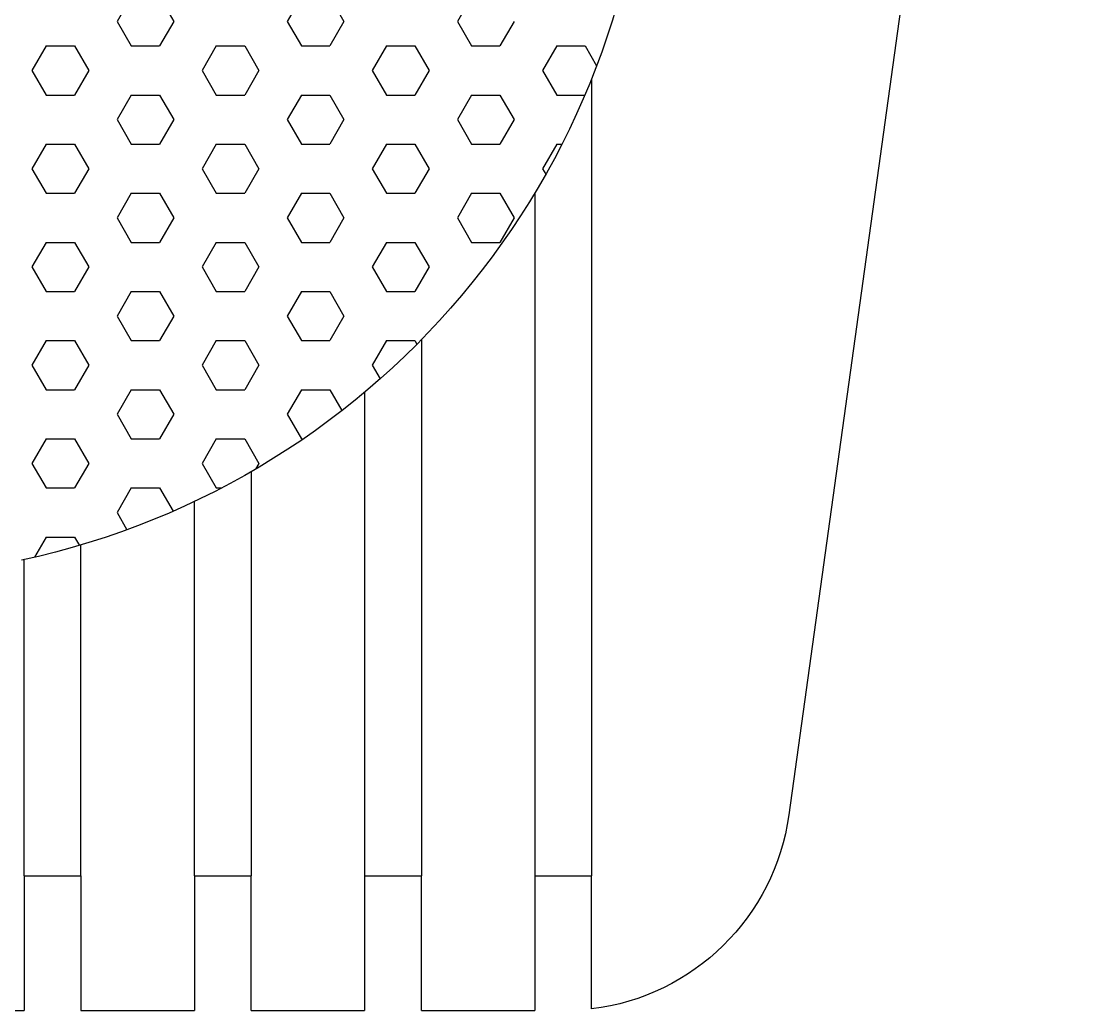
# Model space of a CAD drawing. Header units: millimetres. Extents: x 154.1 to 235.2, y 94.9 to 137.4.
# Drawn here: x 159.4288 to 159.5231, y 99.3253 to 99.4125 of the extents above; entities that cross this region are included whole.
import ezdxf

# ---------------------------------------------------------------- set-up
doc = ezdxf.new("R2010")
doc.units = ezdxf.units.MM
doc.header["$LTSCALE"] = 0.05
doc.layers.add('ACES', color=7, linetype='Continuous')
doc.layers.add('ACES-I', color=251, linetype='Continuous')

# ---------------------------------------------------------------- blocks, each defined once
blk = doc.blocks.new('*X8')
at = {"color": 0}
for p, q in [((6.165000001443048, 2.710659514678432), (6.163969656325373, 2.712444124771576)), ((6.16750000085874, 2.710659513349492), (6.167926645234826, 2.711398483085637)), ((6.165000000000002, 2.71065951452), (6.167500000000002, 2.71065951452)), ((6.171250000859673, 2.708494449839493), (6.172125499961882, 2.710010858766501)), ((6.172500001443982, 2.70632938766005), (6.171250001443982, 2.708494451169511)), ((6.175000000860607, 2.706329386329492), (6.176184097987639, 2.708380302714609)), ((6.16375000085874, 2.704164322821109), (6.16500000085874, 2.70632938633057)), ((6.165000000000002, 2.7063293875), (6.167500000000002, 2.7063293875)), ((6.168750001443049, 2.704164324150049), (6.167500001443049, 2.70632938765951)), ((6.172500000000002, 2.7063293875), (6.175000000000002, 2.7063293875)), ((6.17875000086154, 2.704164322819492), (6.18000000086154, 2.706329386328953)), ((6.180000000000002, 2.7063293875), (6.18046089086475, 2.7063293875)), ((6.18375000144585, 2.704164324151668), (6.183457582194871, 2.704670809151474)), ((6.165000001442115, 2.701999260640049), (6.163750001442115, 2.70416432414951)), ((6.167500000859673, 2.70199925931111), (6.168750000859673, 2.704164322820571)), ((6.180000001444917, 2.701999260641668), (6.178750001444917, 2.704164324151129)), ((6.182500000862473, 2.701999259309491), (6.183750000862473, 2.704164322818952)), ((6.165000000000002, 2.70199926048), (6.167500000000002, 2.70199926048)), ((6.171250000860606, 2.699834195801109), (6.172500000860606, 2.70199925931057)), ((6.172500000000002, 2.70199926048), (6.175000000000002, 2.70199926048)), ((6.176250001443982, 2.699834197131668), (6.175000001443983, 2.701999260641128)), ((6.180000000000002, 2.70199926048), (6.182500000000003, 2.70199926048)), ((6.186250000863406, 2.699834195799492), (6.187500000863406, 2.701999259308953)), ((6.187500000000003, 2.70199926048), (6.1876663487928, 2.70199926048)), ((6.172500001443049, 2.697669133621666), (6.171250001443049, 2.699834197131127)), ((6.17500000086154, 2.697669132291109), (6.17625000086154, 2.69983419580057)), ((6.18750000144585, 2.697669133623285), (6.18625000144585, 2.699834197132746)), ((6.19000000086434, 2.697669132289493), (6.191065332890886, 2.699514341486399)), ((6.163750000859673, 2.695504068782727), (6.165000000859672, 2.697669132292188)), ((6.165000000000003, 2.69766913346), (6.167500000000003, 2.69766913346)), ((6.168750001442115, 2.695504070111666), (6.167500001442115, 2.697669133621127)), ((6.172500000000003, 2.69766913346), (6.175000000000003, 2.69766913346)), ((6.178750000862473, 2.695504068781108), (6.180000000862472, 2.697669132290569)), ((6.180000000000003, 2.69766913346), (6.182500000000004, 2.69766913346)), ((6.183750001444917, 2.695504070113285), (6.182500001444917, 2.697669133622746)), ((6.187500000000004, 2.69766913346), (6.190000000000004, 2.69766913346)), ((6.193750000865274, 2.695504068779492), (6.194445595283779, 2.696708873653804)), ((6.165000001441182, 2.693339006601667), (6.163750001441183, 2.695504070111128)), ((6.167500000860606, 2.693339005272726), (6.168750000860606, 2.695504068782187)), ((6.180000001443982, 2.693339006603285), (6.178750001443983, 2.695504070112746)), ((6.182500000863406, 2.693339005271109), (6.183750000863406, 2.69550406878057)), ((6.195000001446783, 2.693339006604902), (6.193750001446784, 2.695504070114363)), ((6.165000000000003, 2.69333900644), (6.167500000000003, 2.69333900644)), ((6.17125000086154, 2.691173941762726), (6.17250000086154, 2.693339005272187)), ((6.172500000000003, 2.69333900644), (6.175000000000003, 2.69333900644)), ((6.176250001443049, 2.691173943093284), (6.175000001443049, 2.693339006602745)), ((6.180000000000003, 2.69333900644), (6.182500000000004, 2.69333900644)), ((6.18625000086434, 2.69117394176111), (6.18750000086434, 2.693339005270571)), ((6.187500000000004, 2.69333900644), (6.190000000000004, 2.69333900644)), ((6.19125000144585, 2.691173943094902), (6.19000000144585, 2.693339006604363)), ((6.195000000000004, 2.69333900644), (6.197500000000004, 2.69333900644)), ((6.197500000866207, 2.693339005269491), (6.197683372900308, 2.693656614949241)), ((6.172500001442115, 2.689008879583283), (6.171250001442115, 2.691173943092744)), ((6.175000000862473, 2.689008878252725), (6.176250000862472, 2.691173941762186)), ((6.187500001444917, 2.689008879584902), (6.186250001444917, 2.691173943094363)), ((6.190000000865274, 2.689008878251109), (6.191250000865273, 2.69117394176057)), ((6.163750000860606, 2.686843814744343), (6.165000000860606, 2.689008878253804)), ((6.165000000000003, 2.68900887942), (6.167500000000003, 2.68900887942)), ((6.168750001441182, 2.686843816073284), (6.167500001441183, 2.689008879582745)), ((6.172500000000003, 2.68900887942), (6.175000000000003, 2.68900887942)), ((6.178750000863406, 2.686843814742726), (6.180000000863406, 2.689008878252187)), ((6.180000000000003, 2.68900887942), (6.182500000000004, 2.68900887942)), ((6.183750001443983, 2.686843816074902), (6.182500001443983, 2.689008879584363)), ((6.187500000000004, 2.68900887942), (6.190000000000004, 2.68900887942)), ((6.193750000866207, 2.686843814741108), (6.195000000866207, 2.689008878250569)), ((6.195000000000004, 2.68900887942), (6.197500000000004, 2.68900887942)), ((6.198750001446784, 2.686843816076519), (6.197500001446784, 2.68900887958598)), ((6.165000001440249, 2.684678752563283), (6.163750001440249, 2.686843816072744)), ((6.16750000086154, 2.684678751234343), (6.168750000861539, 2.686843814743804)), ((6.180000001443049, 2.684678752564901), (6.178750001443049, 2.686843816074362)), ((6.18250000086434, 2.684678751232727), (6.18375000086434, 2.686843814742188)), ((6.19500000144585, 2.684678752566519), (6.19375000144585, 2.68684381607598)), ((6.19750000086714, 2.684678751231109), (6.19875000086714, 2.68684381474057)), ((6.165000000000003, 2.6846787524), (6.167500000000003, 2.6846787524)), ((6.171250000862472, 2.682513687724343), (6.172500000862472, 2.684678751233804)), ((6.172500000000003, 2.6846787524), (6.175000000000003, 2.6846787524)), ((6.176250001442115, 2.6825136890549), (6.175000001442116, 2.684678752564361)), ((6.180000000000003, 2.6846787524), (6.182500000000004, 2.6846787524)), ((6.186250000865273, 2.682513687722726), (6.187500000865273, 2.684678751232187)), ((6.187500000000004, 2.6846787524), (6.190000000000004, 2.6846787524)), ((6.191250001444917, 2.682513689056519), (6.190000001444917, 2.68467875256598)), ((6.195000000000004, 2.6846787524), (6.197500000000004, 2.6846787524)), ((6.201250000868074, 2.682513687721109), (6.202500000868073, 2.68467875123057)), ((6.202500000000004, 2.6846787524), (6.205000000000005, 2.6846787524)), ((6.206250001447717, 2.682513689058137), (6.205000001447718, 2.684678752567598)), ((6.172500001441183, 2.680348625544901), (6.171250001441183, 2.682513689054362)), ((6.175000000863406, 2.680348624214343), (6.176250000863406, 2.682513687723804)), ((6.187500001443983, 2.680348625546519), (6.186250001443983, 2.68251368905598)), ((6.190000000866207, 2.680348624212725), (6.191250000866207, 2.682513687722186)), ((6.202500001446784, 2.680348625548136), (6.201250001446784, 2.682513689057597)), ((6.205000000869007, 2.680348624211109), (6.206250000869007, 2.68251368772057)), ((6.16375000086154, 2.67818356070596), (6.165000000861539, 2.680348624215421)), ((6.165000000000003, 2.68034862538), (6.167500000000003, 2.68034862538)), ((6.168750001440249, 2.6781835620349), (6.167500001440249, 2.680348625544361)), ((6.172500000000003, 2.68034862538), (6.175000000000003, 2.68034862538)), ((6.17875000086434, 2.678183560704344), (6.180000000864339, 2.680348624213805)), ((6.180000000000003, 2.68034862538), (6.182500000000004, 2.68034862538)), ((6.183750001443049, 2.678183562036518), (6.182500001443049, 2.680348625545979)), ((6.187500000000004, 2.68034862538), (6.190000000000004, 2.68034862538)), ((6.19375000086714, 2.678183560702726), (6.19500000086714, 2.680348624212187)), ((6.195000000000004, 2.68034862538), (6.197500000000004, 2.68034862538)), ((6.19875000144585, 2.678183562038136), (6.19750000144585, 2.680348625547597)), ((6.202500000000004, 2.68034862538), (6.205000000000005, 2.68034862538)), ((6.165000001439315, 2.676018498524899), (6.163750001439316, 2.67818356203436)), ((6.167500000862472, 2.67601849719596), (6.168750000862472, 2.678183560705421)), ((6.180000001442115, 2.676018498526517), (6.178750001442116, 2.678183562035978)), ((6.182500000865273, 2.676018497194343), (6.183750000865273, 2.678183560703804)), ((6.195000001444917, 2.676018498528136), (6.193750001444918, 2.678183562037597)), ((6.197500000868073, 2.676018497192726), (6.198750000868073, 2.678183560702187)), ((6.208750000869941, 2.678183560701108), (6.20903452918788, 2.678676378203971)), ((6.210000001447717, 2.676018498529754), (6.208750001447718, 2.678183562039215)), ((6.165000000000003, 2.67601849836), (6.167500000000003, 2.67601849836)), ((6.171250000863406, 2.67385343368596), (6.172500000863406, 2.676018497195421)), ((6.172500000000003, 2.67601849836), (6.175000000000003, 2.67601849836)), ((6.176250001441183, 2.673853435016518), (6.175000001441183, 2.676018498525979)), ((6.180000000000003, 2.67601849836), (6.182500000000004, 2.67601849836)), ((6.186250000866207, 2.673853433684342), (6.187500000866207, 2.676018497193803)), ((6.187500000000004, 2.67601849836), (6.190000000000004, 2.67601849836)), ((6.191250001443983, 2.673853435018136), (6.190000001443983, 2.676018498527597)), ((6.195000000000004, 2.67601849836), (6.197500000000004, 2.67601849836)), ((6.201250000869007, 2.673853433682726), (6.202500000869007, 2.676018497192187)), ((6.202500000000004, 2.67601849836), (6.205000000000005, 2.67601849836)), ((6.206250001446784, 2.673853435019753), (6.205000001446784, 2.676018498529214)), ((6.210000000000004, 2.67601849836), (6.210459854501987, 2.67601849836)), ((6.172500001440249, 2.671688371506517), (6.171250001440249, 2.673853435015978)), ((6.17500000086434, 2.671688370175961), (6.176250000864339, 2.673853433685422)), ((6.187500001443049, 2.671688371508135), (6.186250001443049, 2.673853435017596)), ((6.19000000086714, 2.671688370174343), (6.191250000867139, 2.673853433683804)), ((6.20250000144585, 2.671688371509753), (6.20125000144585, 2.673853435019214)), ((6.205000000869941, 2.671688370172725), (6.20625000086994, 2.673853433682186)), ((6.163750000862472, 2.669523306667577), (6.165000000862472, 2.671688370177038)), ((6.165000000000004, 2.67168837134), (6.167500000000004, 2.67168837134)), ((6.168750001439316, 2.669523307996516), (6.167500001439316, 2.671688371505977)), ((6.172500000000004, 2.67168837134), (6.175000000000004, 2.67168837134)), ((6.178750000865273, 2.66952330666596), (6.180000000865273, 2.671688370175421)), ((6.180000000000004, 2.67168837134), (6.182500000000005, 2.67168837134)), ((6.183750001442116, 2.669523307998134), (6.182500001442116, 2.671688371507595)), ((6.187500000000004, 2.67168837134), (6.190000000000005, 2.67168837134)), ((6.193750000868073, 2.669523306664343), (6.195000000868073, 2.671688370173804)), ((6.195000000000005, 2.67168837134), (6.197500000000005, 2.67168837134)), ((6.198750001444918, 2.669523307999753), (6.197500001444918, 2.671688371509214)), ((6.202500000000005, 2.67168837134), (6.205000000000005, 2.67168837134)), ((6.208750000870873, 2.669523306662727), (6.210000000870873, 2.671688370172188)), ((6.210000000000005, 2.67168837134), (6.212480200296039, 2.67168837134)), ((6.165000001438381, 2.667358244486516), (6.163750001438381, 2.669523307995977)), ((6.167500000863406, 2.667358243157577), (6.168750000863406, 2.669523306667038)), ((6.180000001441183, 2.667358244488135), (6.178750001441183, 2.669523307997596)), ((6.182500000866207, 2.667358243155959), (6.183750000866207, 2.66952330666542)), ((6.195000001443983, 2.667358244489753), (6.193750001443983, 2.669523307999214)), ((6.197500000869007, 2.667358243154343), (6.198750000869007, 2.669523306663804)), ((6.210000001446784, 2.66735824449137), (6.208750001446784, 2.669523308000831)), ((6.212500000871807, 2.667358243152727), (6.21351519847519, 2.669116616981508)), ((6.165000000000004, 2.66735824432), (6.167500000000004, 2.66735824432)), ((6.171250000864339, 2.665193179647578), (6.172500000864339, 2.667358243157039)), ((6.172500000000004, 2.66735824432), (6.175000000000004, 2.66735824432)), ((6.176250001440249, 2.665193180978134), (6.17500000144025, 2.667358244487595)), ((6.180000000000004, 2.66735824432), (6.182500000000005, 2.66735824432)), ((6.186250000867139, 2.66519317964596), (6.187500000867139, 2.667358243155421)), ((6.187500000000004, 2.66735824432), (6.190000000000005, 2.66735824432)), ((6.191250001443049, 2.665193180979752), (6.19000000144305, 2.667358244489213)), ((6.195000000000005, 2.66735824432), (6.197500000000005, 2.66735824432)), ((6.20125000086994, 2.665193179644342), (6.20250000086994, 2.667358243153803)), ((6.202500000000005, 2.66735824432), (6.205000000000005, 2.66735824432)), ((6.20625000144585, 2.66519318098137), (6.205000001445851, 2.667358244490831)), ((6.210000000000005, 2.66735824432), (6.212500000000006, 2.66735824432)), ((6.172500001439316, 2.663028117468133), (6.171250001439316, 2.665193180977594)), ((6.175000000865273, 2.663028116137577), (6.176250000865273, 2.665193179647038)), ((6.187500001442116, 2.663028117469751), (6.186250001442116, 2.665193180979212)), ((6.190000000868073, 2.66302811613596), (6.191250000868073, 2.665193179645421)), ((6.202500001444918, 2.66302811747137), (6.201250001444918, 2.665193180980831))]:
    blk.add_line(p, q, dxfattribs=at)
blk = doc.blocks.new('Tv_29pol')
at = {"layer": 'ACES'}
for p, q in [((0.1900000000000075, 0), (0.2000000000000064, 0)), ((0.2000000000000082, -0.01189057533190852), (0.2000000000000073, 0)), ((0.2050000000000072, -4.440892098500626e-16), (0.2150000000000079, 0)), ((0.2150000000000087, -0.01189057533190852), (0.2150000000000079, 0)), ((0.2200000000000086, 0), (0.2200000000000086, -0.01189057533190763)), ((0.2200000000000086, 0), (0.2300000000000084, 0)), ((0.2300000000000084, -0.01189057533190807), (0.2300000000000084, 0)), ((0.2350000000000101, 8.881784197001252e-16), (0.2350000000000092, -0.01189057533190852)), ((0.2350000000000101, 8.881784197001252e-16), (0.2450000000000081, -8.881784197001252e-16)), ((0.2050000000000081, -0.01189057533190852), (0.2050000000000072, -4.440892098500626e-16)), ((0.245000000000009, -0.01189057533190763), (0.2450000000000081, -8.881784197001252e-16)), ((0.2500000000000124, -0.0001471770471468403), (0.2500000000000089, -0.01189057533190763)), ((0.2000000000000082, -0.01189057533190852), (0.2050000000000081, -0.01189057533190807)), ((0.2150000000000087, -0.01189057533190807), (0.2200000000000086, -0.01189057533190763)), ((0.2300000000000075, -0.01189057533190807), (0.2350000000000092, -0.01189057533190807)), ((0.245000000000009, -0.01189057533190807), (0.2500000000000089, -0.01189057533190763)), ((0.2940734178328492, -0.2100000000000004), (0.2673891791726541, -0.01725726328922983))]:
    blk.add_line(p, q, dxfattribs=at)
blk.add_arc((0.2475781369149788, -0.02000000000000046), 0.02, 7.882200944227982, 83.04480419590234, dxfattribs=at)
at = {"layer": 'ACES-I'}
for p, q in [((0.2000000000000082, -0.01189057533190896), (0.2000000000000082, -0.03976462003614589)), ((0.2050000000000081, -0.01189057533190896), (0.2050000000000081, -0.04105655236704031)), ((0.2150000000000087, -0.01189057533190896), (0.2150000000000087, -0.04489303848867054)), ((0.2200000000000086, -0.0475168134271291), (0.2200000000000086, -0.01189057533190763)), ((0.2300000000000084, -0.05451956521822687), (0.2300000000000084, -0.01189057533190807)), ((0.2350000000000092, -0.05914879683638574), (0.2350000000000092, -0.01189057533190852)), ((0.245000000000009, -0.07208307893742161), (0.245000000000009, -0.01189057533190763)), ((0.2500000000000089, -0.0821578295785459), (0.2500000000000089, -0.01189057533190763))]:
    blk.add_line(p, q, dxfattribs=at)
blk.add_arc((0.184999999999989, -0.1081385916920286), 0.07, 0, 77.83706189734896, dxfattribs=at)
blk.add_blockref('*X8', (-5.963072031699718, -2.752411861024946), dxfattribs=at)

msp = doc.modelspace()

# ---------------------------------------------------------------- block references
at = {"xscale": -1, "rotation": 180}
msp.add_blockref('Tv_29pol', (159.2290090944842, 99.32528600856892), dxfattribs=at)

doc.saveas('drawing.dxf')
